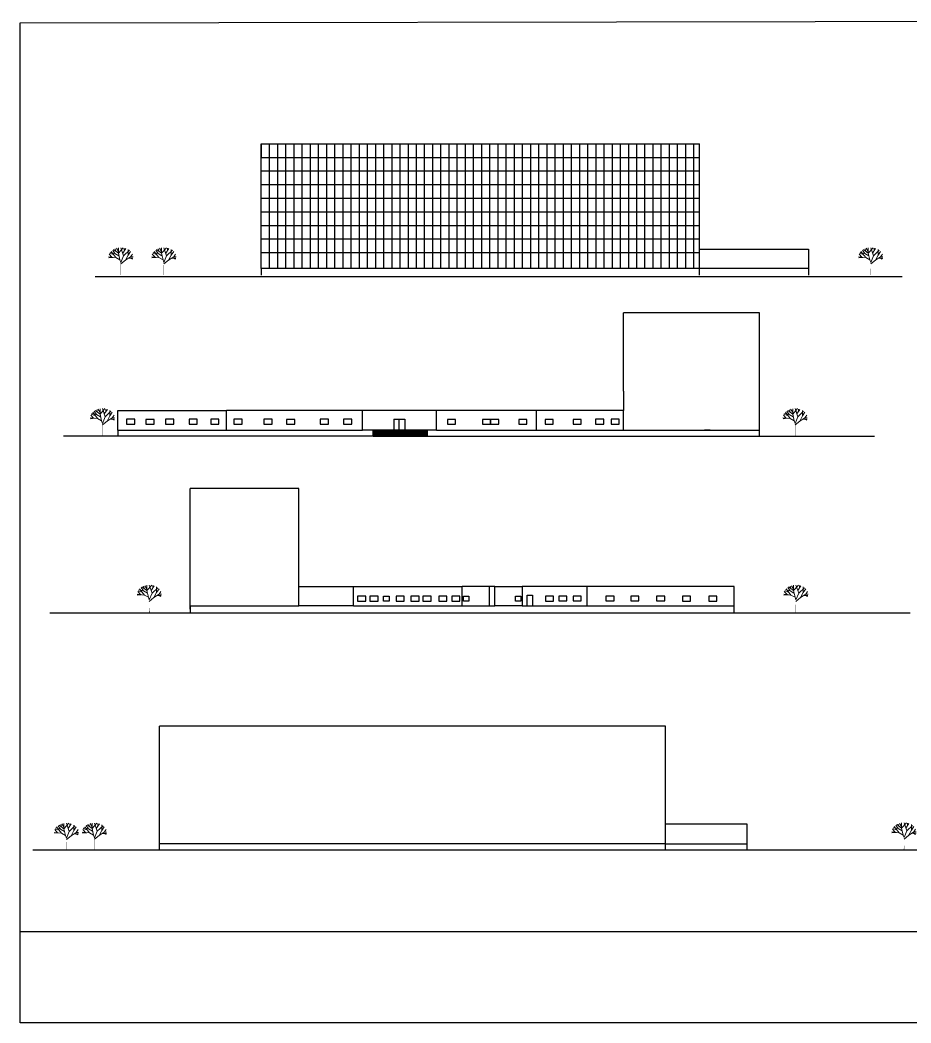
# Model space of a CAD drawing. Header units: millimetres. Extents: x -315744025 to 315695903, y -17416609 to 215511297.
# Drawn here: x 1055850 to 1219613, y 368941 to 553282 of the extents above; entities that cross this region are included whole.
import ezdxf

# ---------------------------------------------------------------- set-up
doc = ezdxf.new("R2010")
doc.units = ezdxf.units.MM
doc.layers.add('finiture', color=7, linetype='Continuous', lineweight=20)

# ---------------------------------------------------------------- blocks, each defined once
blk = doc.blocks.new('02ETRE03')
for p, q in [((-1.93, 9.47), (-3.47, 9.93)), ((-1.62, 7.65), (-3.2, 10.4)), ((-1.93, 9.47), (-2.67, 10.93)), ((-0.8, 9.6), (-2.4, 11.2)), ((-1.87, 11.47), (-1.6, 10.4)), ((-0.8, 10.4), (-1.46, 11.72)), ((-0.8, 9.6), (0.8, 12)), ((-0.8, 9.6), (-0.8, 11.92)), ((0.9, 8.45), (0, 12)), ((0.6, 9.67), (1.6, 11.67)), ((0.9, 8.45), (2.8, 10.84)), ((1.13, 11.8), (1.13, 10.88)), ((2.4, 8.8), (2.4, 11.2)), ((2.4, 8.8), (3.2, 10.4)), ((-1.62, 7.65), (-4, 8)), ((-2.53, 7.78), (-3.94, 7.6)), ((-2.9, 7.85), (-3.81, 9.22)), ((-2.45, 8.96), (-3.67, 9.53)), ((-0.64, 8.45), (-1.93, 9.47)), ((-0.3, 6.65), (-1.62, 7.65)), ((-0.3, 6.65), (-0.8, 9.6)), ((0, 5.54), (-0.3, 6.65)), ((0, 5.54), (0.9, 8.45)), ((1.52, 6.49), (2.4, 8.8)), ((1.52, 6.49), (3.2, 8)), ((2.64, 7.42), (3.93, 7.4)), ((3.2, 8), (3.81, 9.22)), ((3.2, 8), (4, 8)), ((3.2, 7.37), (3.8, 6.93)), ((0, 4.87), (1.52, 6.49))]:
    blk.add_line(p, q)
blk.add_lwpolyline([(0, 0, 0.133, 0.0333, 0), (0, 5.54, 0.0333, 0.0333, 0)], format="xyseb")

msp = doc.modelspace()

# ---------------------------------------------------------------- linework, layer by layer
for p, q in [((1100164, 507595), (1100164, 530545)), ((1100164, 530545), (1180764, 530545)), ((1100164, 530545), (1101164, 530545)), ((1100164, 530545), (1101664, 530545)), ((1100164, 530545), (1100164, 529045)), ((1100164, 530545), (1100164, 528545)), ((1100164, 530545), (1100164, 528045)), ((1101664, 530545), (1101664, 507595)), ((1103164, 530545), (1103164, 507595)), ((1104664, 530545), (1104664, 507595)), ((1106164, 530545), (1106164, 507595)), ((1107664, 530545), (1107664, 507595)), ((1109164, 530545), (1109164, 507595)), ((1110664, 530545), (1110664, 507595)), ((1112164, 530545), (1112164, 507595)), ((1113664, 530545), (1113664, 507595)), ((1115164, 530545), (1115164, 507595)), ((1116664, 530545), (1116664, 507595)), ((1118164, 530545), (1118164, 507595)), ((1119664, 530545), (1119664, 507595)), ((1121164, 530545), (1121164, 507595)), ((1122664, 530545), (1122664, 507595)), ((1124164, 530545), (1124164, 507595)), ((1125664, 530545), (1125664, 507595)), ((1127164, 530545), (1127164, 507595)), ((1128664, 530545), (1128664, 507595)), ((1130164, 530545), (1130164, 507595)), ((1131664, 530545), (1131664, 507595)), ((1133164, 530545), (1133164, 507595)), ((1134664, 530545), (1134664, 507595)), ((1136164, 530545), (1136164, 507595)), ((1137664, 530545), (1137664, 507595)), ((1139164, 530545), (1139164, 507595)), ((1140664, 530545), (1140664, 507595)), ((1142164, 530545), (1142164, 507595)), ((1143664, 530545), (1143664, 507595)), ((1145164, 530545), (1145164, 507595)), ((1146664, 530545), (1146664, 507595)), ((1148164, 530545), (1148164, 507595)), ((1149664, 530545), (1149664, 507595)), ((1151164, 530545), (1151164, 507595)), ((1152664, 530545), (1152664, 507595)), ((1154164, 530545), (1154164, 507595)), ((1155664, 530545), (1155664, 507595)), ((1157164, 530545), (1157164, 507595)), ((1158664, 530545), (1158664, 507595)), ((1160164, 530545), (1160164, 507595)), ((1161664, 530545), (1161664, 507595)), ((1163164, 530545), (1163164, 507595)), ((1164664, 530545), (1164664, 507595)), ((1166164, 530545), (1166164, 507595)), ((1167664, 530545), (1167664, 507595)), ((1169164, 530545), (1169164, 507595)), ((1170664, 530545), (1170664, 507595)), ((1172164, 530545), (1172164, 507595)), ((1173664, 530545), (1173664, 507595)), ((1175164, 530545), (1175164, 507595)), ((1176664, 530545), (1176664, 507595)), ((1178164, 530545), (1178164, 507595)), ((1179664, 530545), (1179664, 507595)), ((1180764, 506395), (1180764, 530545)), ((1100164, 528045), (1180764, 528045)), ((1100164, 525545), (1180764, 525545)), ((1100164, 523045), (1180764, 523045)), ((1100164, 520545), (1180764, 520545)), ((1100164, 520545), (1180764, 520545)), ((1100164, 518045), (1180764, 518045)), ((1100164, 515545), (1180764, 515545)), ((1100164, 513045), (1180764, 513045)), ((1180764, 507595), (1180764, 511195)), ((1180764, 511195), (1200764, 511195)), ((1200764, 511195), (1200764, 506395)), ((1100164, 510545), (1180764, 510545)), ((1200764, 507595), (1100164, 507595)), ((1100164, 507595), (1100164, 506395)), ((1069652, 506161), (1217987, 506161)), ((1166773, 485094), (1166773, 499494)), ((1191773, 499494), (1166773, 499494)), ((1191773, 495894), (1191773, 499494)), ((1191773, 492294), (1191773, 495894)), ((1191773, 488694), (1191773, 492294)), ((1191773, 485094), (1191773, 488694)), ((1166773, 485094), (1166773, 481494)), ((1191773, 481494), (1191773, 485094)), ((1073803, 477894), (1073803, 481494)), ((1073803, 481494), (1093803, 481494)), ((1093803, 477894), (1093803, 481494)), ((1132403, 481494), (1093803, 481494)), ((1118803, 477894), (1118803, 481494)), ((1132403, 477894), (1132403, 481494)), ((1150773, 481494), (1132403, 481494)), ((1150773, 477894), (1150773, 481494)), ((1166773, 481494), (1150773, 481494)), ((1166773, 477894), (1166773, 481494)), ((1191773, 476806), (1191773, 481494)), ((1073803, 477894), (1073803, 479894)), ((1075422, 479925), (1075422, 479025)), ((1076922, 479925), (1075422, 479925)), ((1076922, 479025), (1076922, 479925)), ((1078995, 479889), (1078995, 478989)), ((1080495, 479889), (1078995, 479889)), ((1080495, 478989), (1080495, 479889)), ((1082605, 479895), (1082605, 478995)), ((1084105, 479895), (1082605, 479895)), ((1084105, 478995), (1084105, 479895)), ((1086932, 479904), (1086932, 479004)), ((1088432, 479904), (1086932, 479904)), ((1088432, 479004), (1088432, 479904)), ((1090898, 479916), (1090898, 479016)), ((1092398, 479916), (1090898, 479916)), ((1092398, 479016), (1092398, 479916)), ((1095149, 479919), (1095149, 479019)), ((1096649, 479919), (1095149, 479919)), ((1096649, 479019), (1096649, 479919)), ((1100676, 479900), (1100676, 479000)), ((1102176, 479900), (1100676, 479900)), ((1102176, 479000), (1102176, 479900)), ((1104857, 479888), (1104857, 478988)), ((1106357, 479888), (1104857, 479888)), ((1106357, 478988), (1106357, 479888)), ((1111029, 479904), (1111029, 479004)), ((1112529, 479904), (1111029, 479904)), ((1112529, 479004), (1112529, 479904)), ((1115307, 479923), (1115307, 479023)), ((1116807, 479923), (1115307, 479923)), ((1116807, 479023), (1116807, 479923)), ((1124564, 479894), (1124564, 477894)), ((1124564, 479894), (1126564, 479894)), ((1125564, 477894), (1125564, 479894)), ((1126564, 479894), (1126564, 477894)), ((1134411, 479885), (1134411, 478985)), ((1135911, 479885), (1134411, 479885)), ((1135911, 478985), (1135911, 479885)), ((1140841, 479885), (1140841, 478985)), ((1142341, 479885), (1140841, 479885)), ((1142341, 478985), (1142341, 479885)), ((1142343, 479885), (1142343, 478985)), ((1143843, 479885), (1142343, 479885)), ((1143843, 478985), (1143843, 479885)), ((1147514, 479890), (1147514, 478990)), ((1149014, 479890), (1147514, 479890)), ((1149014, 478990), (1149014, 479890)), ((1152363, 479890), (1152363, 478990)), ((1153863, 479890), (1152363, 479890)), ((1153863, 478990), (1153863, 479890)), ((1157512, 479890), (1157512, 478990)), ((1159012, 479890), (1157512, 479890)), ((1159012, 478990), (1159012, 479890)), ((1161637, 479894), (1161637, 478994)), ((1163137, 479894), (1161637, 479894)), ((1163137, 478994), (1163137, 479894)), ((1164499, 479907), (1164499, 479007)), ((1165999, 479907), (1164499, 479907)), ((1165999, 479007), (1165999, 479907)), ((1073803, 477894), (1093803, 477894)), ((1073803, 477894), (1073803, 476806)), ((1075422, 479025), (1076922, 479025)), ((1078995, 478989), (1080495, 478989)), ((1082605, 478995), (1084105, 478995)), ((1086932, 479004), (1088432, 479004)), ((1090898, 479016), (1092398, 479016)), ((1093803, 477894), (1098803, 477894)), ((1095149, 479019), (1096649, 479019)), ((1098803, 477894), (1108803, 477894)), ((1100676, 479000), (1102176, 479000)), ((1104857, 478988), (1106357, 478988)), ((1108803, 477894), (1118803, 477894)), ((1111029, 479004), (1112529, 479004)), ((1115307, 479023), (1116807, 479023)), ((1122403, 477894), (1118803, 477894)), ((1120774, 476806), (1120774, 477894)), ((1120774, 477706), (1130774, 477706)), ((1120774, 477556), (1130774, 477556)), ((1132403, 477894), (1122403, 477894)), ((1130774, 476806), (1130774, 477894)), ((1132403, 477894), (1138403, 477894)), ((1134411, 478985), (1135911, 478985)), ((1138403, 477894), (1143403, 477894)), ((1140841, 478985), (1142341, 478985)), ((1142343, 478985), (1143843, 478985)), ((1143403, 477894), (1145773, 477894)), ((1145773, 477894), (1150773, 477894)), ((1147514, 478990), (1149014, 478990)), ((1150773, 477894), (1155773, 477894)), ((1152363, 478990), (1153863, 478990)), ((1155773, 477894), (1160773, 477894)), ((1157512, 478990), (1159012, 478990)), ((1160773, 477894), (1166773, 477894)), ((1161637, 478994), (1163137, 478994)), ((1164499, 479007), (1165999, 479007)), ((1166773, 477894), (1191773, 477894)), ((1166773, 477894), (1167773, 477894)), ((1167773, 477894), (1172789, 477894)), ((1180688, 477894), (1181688, 477894)), ((1182688, 477894), (1181688, 477894)), ((1120774, 476806), (1063808, 476806)), ((1120774, 477406), (1130774, 477406)), ((1120774, 477256), (1130774, 477256)), ((1120774, 477106), (1130774, 477106)), ((1120774, 476956), (1130774, 476956)), ((1120774, 476806), (1130774, 476806)), ((1130774, 476806), (1212941, 476806)), ((1107123, 467183), (1087123, 467183)), ((1087123, 445583), (1087123, 467183)), ((1107123, 463583), (1107123, 467183)), ((1107123, 459983), (1107123, 463583)), ((1107123, 456383), (1107123, 459983)), ((1107123, 452783), (1107123, 456383)), ((1107123, 449183), (1107123, 452783)), ((1107123, 445583), (1107123, 449183)), ((1107123, 449183), (1137123, 449183)), ((1107123, 445583), (1107123, 449183)), ((1117123, 445583), (1117123, 449183)), ((1137123, 445583), (1137123, 449183)), ((1142123, 449183), (1137123, 449183)), ((1142123, 445583), (1142123, 449183)), ((1143123, 449183), (1142123, 449183)), ((1143123, 445583), (1143123, 449183)), ((1143123, 449183), (1148123, 449183)), ((1148123, 449183), (1148123, 445583)), ((1160123, 449183), (1148123, 449183)), ((1160123, 445583), (1160123, 449183)), ((1187123, 449183), (1160123, 449183)), ((1187123, 445583), (1187123, 449183)), ((1117891, 447383), (1117891, 446483)), ((1119391, 447383), (1117891, 447383)), ((1117891, 446483), (1119391, 446483)), ((1119391, 446483), (1119391, 447383)), ((1120161, 447383), (1120161, 446483)), ((1121661, 447383), (1120161, 447383)), ((1120161, 446483), (1121661, 446483)), ((1121661, 446483), (1121661, 447383)), ((1122686, 446487), (1122686, 447387)), ((1122686, 447387), (1123686, 447387)), ((1123686, 446487), (1122686, 446487)), ((1123686, 447387), (1123686, 446487)), ((1124959, 447383), (1124959, 446483)), ((1126459, 447383), (1124959, 447383)), ((1124959, 446483), (1126459, 446483)), ((1126459, 446483), (1126459, 447383)), ((1127708, 447383), (1127708, 446483)), ((1129208, 447383), (1127708, 447383)), ((1127708, 446483), (1129208, 446483)), ((1129208, 446483), (1129208, 447383)), ((1129894, 447383), (1129894, 446483)), ((1131394, 447383), (1129894, 447383)), ((1129894, 446483), (1131394, 446483)), ((1131394, 446483), (1131394, 447383)), ((1132814, 447383), (1132814, 446483)), ((1134314, 447383), (1132814, 447383)), ((1132814, 446483), (1134314, 446483)), ((1134314, 446483), (1134314, 447383)), ((1135205, 447383), (1135205, 446483)), ((1136705, 447383), (1135205, 447383)), ((1135205, 446483), (1136705, 446483)), ((1136705, 446483), (1136705, 447383)), ((1137354, 446482), (1137354, 447382)), ((1137354, 447382), (1138354, 447382)), ((1138354, 446482), (1137354, 446482)), ((1138354, 447382), (1138354, 446482)), ((1146917, 446487), (1146917, 447387)), ((1146917, 447387), (1147917, 447387)), ((1147917, 446487), (1146917, 446487)), ((1147917, 447387), (1147917, 446487)), ((1149071, 445596), (1149071, 447596)), ((1149071, 447596), (1150071, 447596)), ((1150071, 447596), (1150071, 445596)), ((1152415, 447387), (1152415, 446487)), ((1153915, 447387), (1152415, 447387)), ((1152415, 446487), (1153915, 446487)), ((1153915, 446487), (1153915, 447387)), ((1154889, 447405), (1154889, 446505)), ((1156389, 447405), (1154889, 447405)), ((1154889, 446505), (1156389, 446505)), ((1156389, 446505), (1156389, 447405)), ((1157510, 447405), (1157510, 446505)), ((1159010, 447405), (1157510, 447405)), ((1157510, 446505), (1159010, 446505)), ((1159010, 446505), (1159010, 447405)), ((1163551, 447401), (1163551, 446501)), ((1165051, 447401), (1163551, 447401)), ((1163551, 446501), (1165051, 446501)), ((1165051, 446501), (1165051, 447401)), ((1168109, 447405), (1168109, 446505)), ((1169609, 447405), (1168109, 447405)), ((1168109, 446505), (1169609, 446505)), ((1169609, 446505), (1169609, 447405)), ((1172870, 447401), (1172870, 446501)), ((1174370, 447401), (1172870, 447401)), ((1172870, 446501), (1174370, 446501)), ((1174370, 446501), (1174370, 447401)), ((1177621, 447372), (1177621, 446472)), ((1179121, 447372), (1177621, 447372)), ((1177621, 446472), (1179121, 446472)), ((1179121, 446472), (1179121, 447372)), ((1182461, 447376), (1182461, 446476)), ((1183961, 447376), (1182461, 447376)), ((1182461, 446476), (1183961, 446476)), ((1183961, 446476), (1183961, 447376)), ((1061348, 444326), (1219469, 444326)), ((1087123, 444983), (1087123, 445583)), ((1087123, 445583), (1107123, 445583)), ((1087123, 445583), (1087123, 444383)), ((1117123, 445583), (1107123, 445583)), ((1117123, 445583), (1122123, 445583)), ((1122123, 445583), (1124123, 445583)), ((1124123, 445583), (1127123, 445583)), ((1127123, 445583), (1132123, 445583)), ((1132123, 445583), (1137123, 445583)), ((1137123, 445583), (1142123, 445583)), ((1142123, 445583), (1143123, 445583)), ((1148123, 445583), (1143123, 445583)), ((1148123, 445583), (1160123, 445583)), ((1160123, 445583), (1187123, 445583)), ((1187123, 444383), (1187123, 445583)), ((1081503, 400682), (1081503, 423482)), ((1174503, 423482), (1081503, 423482)), ((1174503, 400682), (1174503, 423482)), ((1189503, 405482), (1174503, 405482)), ((1189503, 400682), (1189503, 405482)), ((1115503, 401882), (1081503, 401882)), ((1119503, 401882), (1115503, 401882)), ((1124503, 401882), (1119503, 401882)), ((1140503, 401882), (1124503, 401882)), ((1174503, 401882), (1140503, 401882)), ((1174503, 401882), (1189503, 401882)), ((1230288, 400682), (1058218, 400682)), ((1055850, 385763), (1348496, 385763))]:
    msp.add_line(p, q)
msp.add_lwpolyline([(1055850, 552768), (1348171, 553282), (1348496, 368941), (1055850, 368941)], close=True)

# ---------------------------------------------------------------- block references
at = {"layer": 'finiture', "linetype": 'Continuous', "xscale": 560.8796432562318, "yscale": 420.6597324448817, "zscale": 560.8796432571191}
for p in [(1074376, 506395), (1074376, 506395), (1082294, 506395), (1212217, 506395), (1070996, 476806), (1198321, 476806), (1079610, 444383), (1198473, 444383), (1064369, 400601), (1069526, 400642), (1218340, 400682)]:
    msp.add_blockref('02ETRE03', p, dxfattribs=at)

doc.saveas('drawing.dxf')
